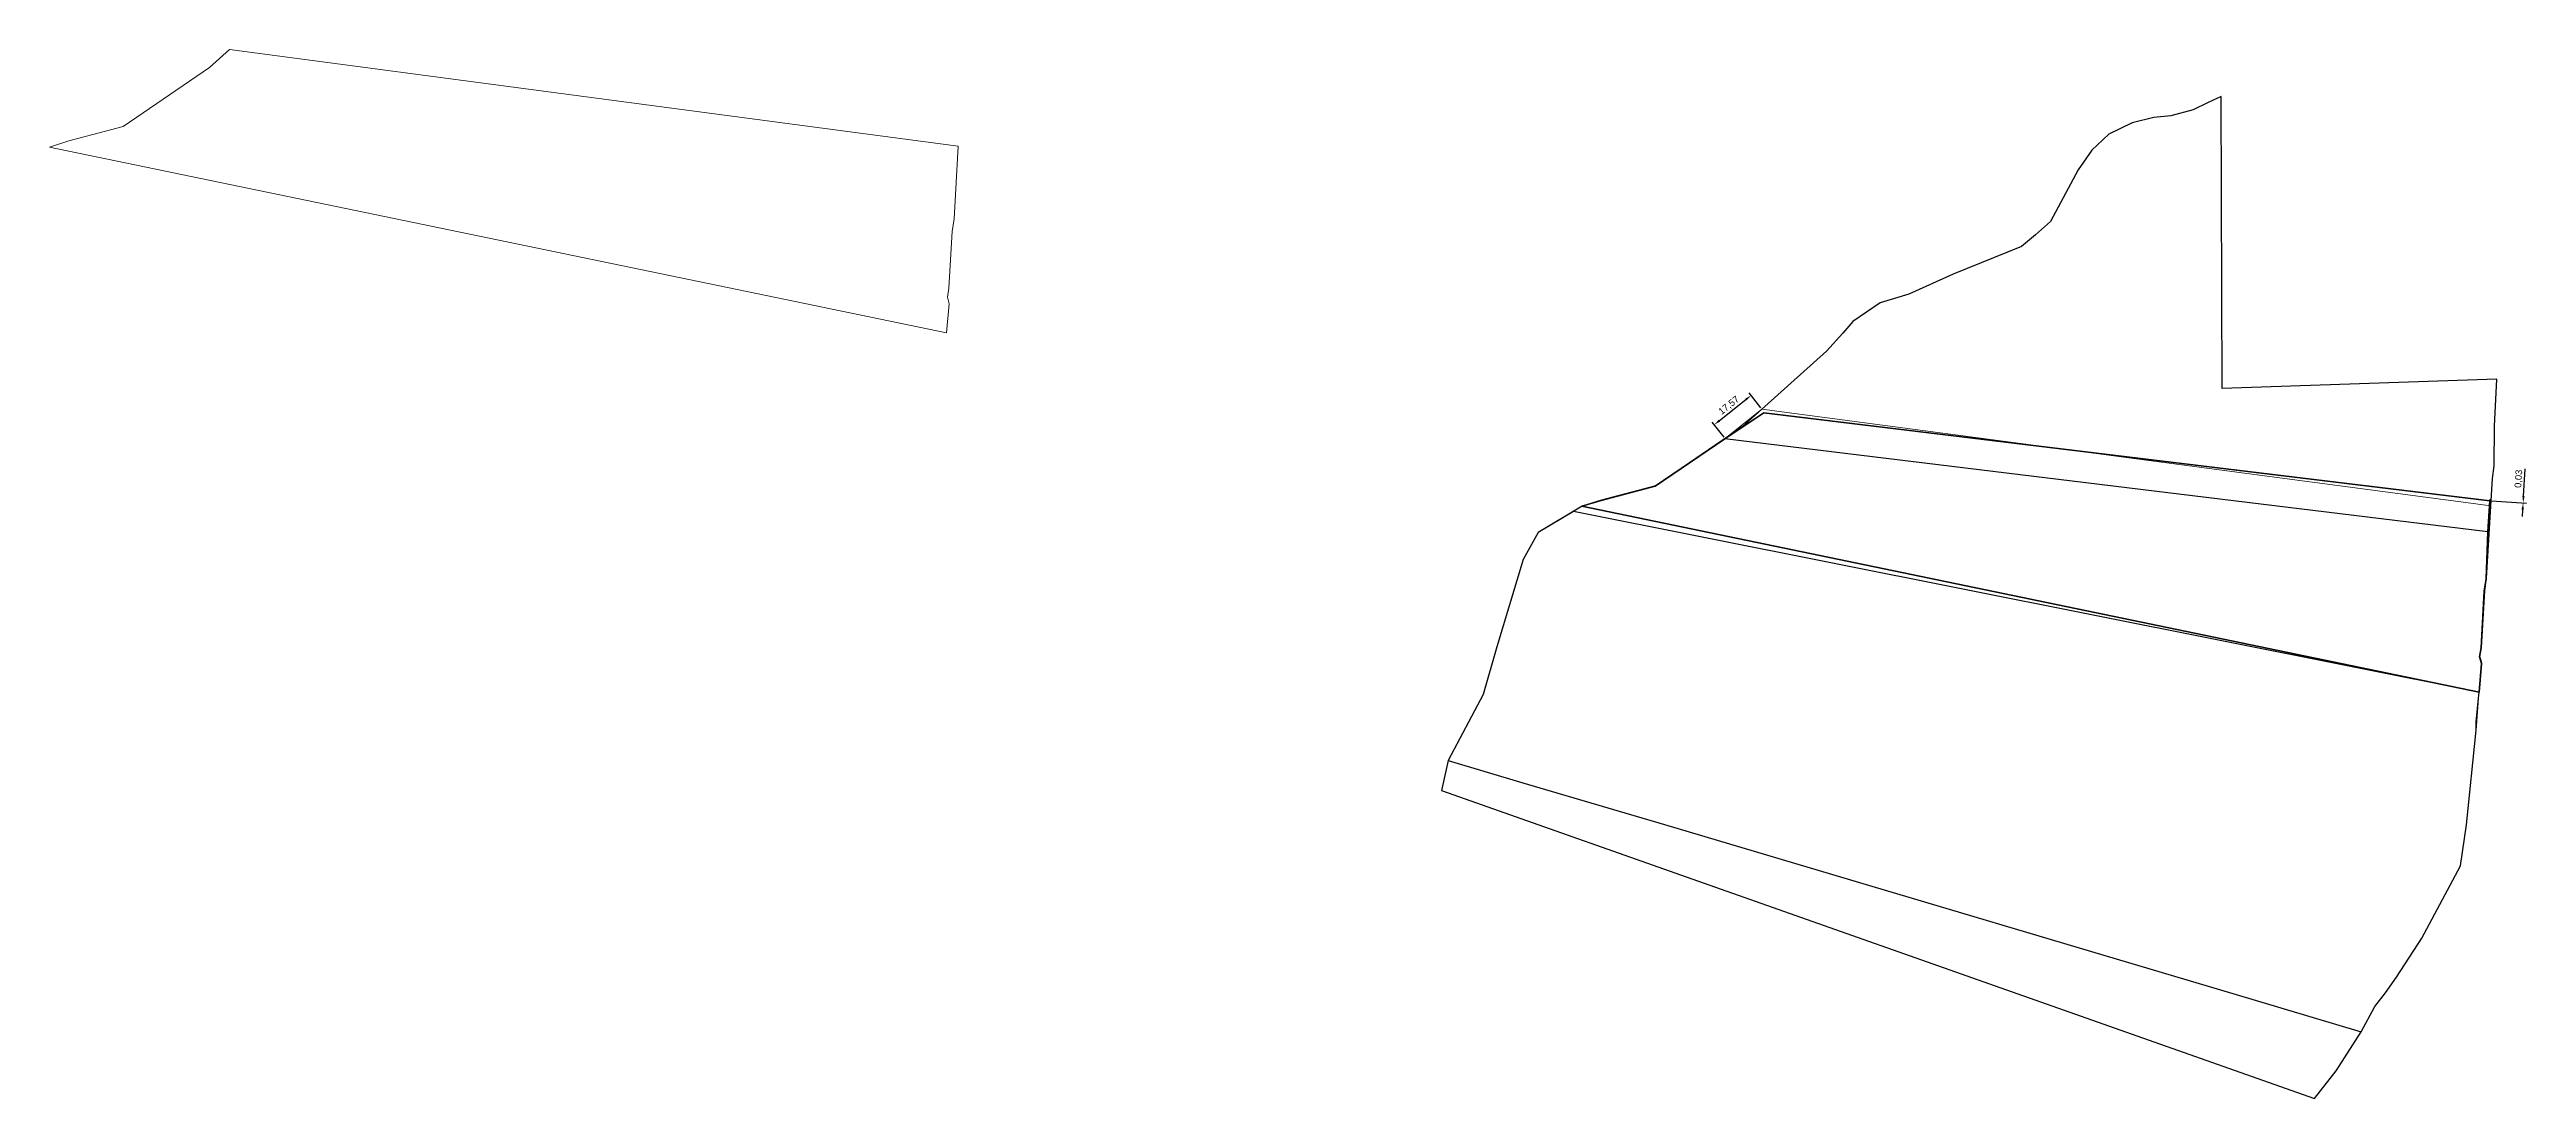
# Model space of a CAD drawing. Header units: millimetres. Extents: x 612797 to 613719, y 1315422 to 1315813.
import ezdxf

# ---------------------------------------------------------------- set-up
doc = ezdxf.new("R2010")
doc.units = ezdxf.units.MM
doc.layers.add('CVL_CUADCON_TIT', color=1, linetype='Continuous')
doc.styles.get("Standard").update_dxf_attribs({"font": 'arial.ttf'})
doc.dimstyles.new('ISO-25', dxfattribs={"dimtxt": 2.5, "dimasz": 2.5, "dimexe": 1.25, "dimexo": 0.625, "dimtad": 1, "dimtxsty": 'Standard', "dimcen": 2.5, "dimadec": 0, "dimazin": 0, "dimtfac": 1, "dimtmove": 0, "dimatfit": 3, "dimfxl": 1, "dimarcsym": 0})

# ---------------------------------------------------------------- blocks, each defined once
blk = doc.blocks.new('*D13')
at = {"color": 0, "lineweight": -2, "transparency": 16777216}
for p, q in [((613418.69, 1315674.71), (613428.53, 1315682.54)), ((613434.13, 1315679.51), (613429.7, 1315685.08)), ((613420.39, 1315668.57), (613415.95, 1315674.13))]:
    blk.add_line(p, q, dxfattribs=at)
at = {"color": 0, "transparency": 16777216}
for points in [[(613428.27, 1315682.87), (613428.78, 1315682.22), (613430.48, 1315684.1)], [(613418.43, 1315675.04), (613418.95, 1315674.39), (613416.73, 1315673.16)]]:
    blk.add_solid(points, dxfattribs=at)
at = {"layer": 'Defpoints', "color": 0, "transparency": 16777216}
for p in [(613430.48, 1315684.1), (613434.52, 1315679.02, 73.54), (613420.78, 1315668.08, 73.54)]:
    blk.add_point(p, dxfattribs=at)
at = {"color": 0, "transparency": 16777216, "insert": (613422.28, 1315680.29), "char_height": 2.5, "attachment_point": 5, "rotation": 38.5207}
blk.add_mtext('17,57', dxfattribs=at)
blk = doc.blocks.new('*D18')
at = {"color": 0, "lineweight": -2, "transparency": 16777216}
for p, q in [((613718.06, 1315646.56), (613718.72, 1315656.78)), ((613706.17, 1315644.83), (613719.14, 1315643.98)), ((613706.17, 1315644.79), (613719.14, 1315643.95)), ((613717.89, 1315644.03), (613717.9, 1315644.06)), ((613717.73, 1315641.54), (613717.57, 1315639.04))]:
    blk.add_line(p, q, dxfattribs=at)
at = {"color": 0, "transparency": 16777216}
for points in [[(613717.32, 1315641.56), (613718.15, 1315641.51), (613717.89, 1315644.03)], [(613717.64, 1315646.59), (613718.47, 1315646.53), (613717.9, 1315644.06)]]:
    blk.add_solid(points, dxfattribs=at)
at = {"layer": 'Defpoints', "color": 0, "transparency": 16777216}
for p in [(613705.55, 1315644.87, 73.54), (613705.55, 1315644.83, 73.54), (613717.9, 1315644.06)]:
    blk.add_point(p, dxfattribs=at)
at = {"color": 0, "transparency": 16777216, "insert": (613716.35, 1315653.05), "char_height": 2.5, "attachment_point": 5, "rotation": 86.28065}
blk.add_mtext('0,03', dxfattribs=at)

msp = doc.modelspace()

# ---------------------------------------------------------------- linework, layer by layer
at = {"color": 3, "elevation": 73.54}
for points in [[(613708.149, 1315690.081), (613605.828, 1315686.626), (613605.486, 1315795.407), (613600.692, 1315793.072), (613595.113, 1315790.37), (613586.792, 1315788.221), (613580.47, 1315787.551), (613572.313, 1315785.538), (613563.649, 1315781.397), (613557.391, 1315775.395), (613552.222, 1315768.103), (613541.972, 1315748.892), (613536.383, 1315743.874), (613531.132, 1315739.505), (613505.659, 1315729.205), (613489.224, 1315721.84), (613478.478, 1315718.51), (613468.352, 1315711.626), (613464.628, 1315707.276), (613458.595, 1315700.512), (613427.102, 1315672.394), (613394.96, 1315650.458), (613374.717, 1315645.041), (613367.545, 1315642.893), (613351.22, 1315633.046), (613345.624, 1315622.967), (613335.868, 1315590.486), (613330.66, 1315572.734), (613317.674, 1315548.161), (613345.532, 1315539.838), (613398.174, 1315524.312), (613561.786, 1315475.681), (613609.828, 1315461.469), (613657.553, 1315447.198), (613662.752, 1315456.574), (613666.622, 1315461.725), (613670.749, 1315467.509), (613680.139, 1315482.103), (613694.535, 1315509.028), (613696.839, 1315524.226), (613700.46, 1315559.421), (613700.466, 1315562.497), (613701.23, 1315571.44), (613701.512, 1315573.572), (613702.527, 1315584.368), (613701.833, 1315586.885), (613702.394, 1315590.253), (613703.62, 1315611.343), (613704.286, 1315616.001), (613706.452, 1315653.154), (613707.166, 1315657.892), (613707.226, 1315672.696), (613708.149, 1315690.081), (613605.828, 1315686.626), (613605.828, 1315686.626)], [(613708.149, 1315690.081), (613605.828, 1315686.626), (613605.486, 1315795.407), (613600.692, 1315793.072), (613595.113, 1315790.37), (613586.792, 1315788.221), (613580.47, 1315787.551), (613572.313, 1315785.538), (613563.649, 1315781.397), (613557.391, 1315775.395), (613552.222, 1315768.103), (613541.972, 1315748.892), (613536.383, 1315743.874), (613531.132, 1315739.505), (613505.659, 1315729.205), (613489.224, 1315721.84), (613478.478, 1315718.51), (613468.352, 1315711.626), (613464.628, 1315707.276), (613458.595, 1315700.512), (613427.102, 1315672.394), (613394.96, 1315650.458), (613374.717, 1315645.041), (613367.545, 1315642.893), (613351.22, 1315633.046), (613345.624, 1315622.967), (613335.868, 1315590.486), (613330.66, 1315572.734), (613317.674, 1315548.161), (613345.532, 1315539.838), (613398.174, 1315524.312), (613561.786, 1315475.681), (613609.828, 1315461.469), (613657.553, 1315447.198), (613662.752, 1315456.574), (613666.622, 1315461.725), (613670.749, 1315467.509), (613680.139, 1315482.103), (613694.535, 1315509.028), (613696.839, 1315524.226), (613700.46, 1315559.421), (613700.466, 1315562.497), (613701.23, 1315571.44), (613701.512, 1315573.572), (613702.527, 1315584.368), (613701.833, 1315586.885), (613702.394, 1315590.253), (613703.62, 1315611.343), (613704.286, 1315616.001), (613706.452, 1315653.154), (613707.166, 1315657.892), (613707.226, 1315672.696), (613708.149, 1315690.081), (613605.828, 1315686.626), (613605.828, 1315686.626)], [(613708.149, 1315690.081), (613605.828, 1315686.626), (613605.486, 1315795.407), (613600.692, 1315793.072), (613595.113, 1315790.37), (613586.792, 1315788.221), (613580.47, 1315787.551), (613572.313, 1315785.538), (613563.649, 1315781.397), (613557.391, 1315775.395), (613552.222, 1315768.103), (613541.972, 1315748.892), (613536.383, 1315743.874), (613531.132, 1315739.505), (613505.659, 1315729.205), (613489.224, 1315721.84), (613478.478, 1315718.51), (613468.352, 1315711.626), (613464.628, 1315707.276), (613458.595, 1315700.512), (613427.102, 1315672.394), (613394.96, 1315650.458), (613374.717, 1315645.041), (613367.545, 1315642.893), (613351.22, 1315633.046), (613345.624, 1315622.967), (613335.868, 1315590.486), (613330.66, 1315572.734), (613317.674, 1315548.161), (613345.532, 1315539.838), (613398.174, 1315524.312), (613561.786, 1315475.681), (613609.828, 1315461.469), (613657.653, 1315447.168), (613662.752, 1315456.574), (613666.622, 1315461.725), (613670.749, 1315467.509), (613680.139, 1315482.103), (613694.535, 1315509.028), (613696.839, 1315524.226), (613700.46, 1315559.421), (613700.466, 1315562.497), (613701.23, 1315571.44), (613701.512, 1315573.572), (613702.527, 1315584.368), (613701.833, 1315586.885), (613702.394, 1315590.253), (613703.62, 1315611.343), (613704.286, 1315616.001), (613706.452, 1315653.154), (613707.166, 1315657.892), (613707.226, 1315672.696), (613708.149, 1315690.081), (613605.828, 1315686.626), (613605.828, 1315686.626)]]:
    msp.add_lwpolyline(points, dxfattribs=at)
at = {"color": 2, "elevation": 73.54}
msp.add_lwpolyline([(613705.558, 1315644.833), (613704.797, 1315633.278), (613704.156, 1315615.838), (613703.437, 1315611.167), (613702.269, 1315590.161), (613701.655, 1315586.735), (613702.449, 1315584.306), (613701.512, 1315573.572), (613367.512, 1315642.839), (613374.597, 1315644.911), (613394.81, 1315650.279), (613420.65, 1315667.987), (613435.213, 1315677.57), (613705.558, 1315644.833)], dxfattribs=at)
at = {"color": 7, "elevation": 73.54}
for points in [[(613435.213, 1315677.57), (613420.65, 1315667.987), (613394.81, 1315650.279), (613374.597, 1315644.911), (613367.512, 1315642.839), (613701.512, 1315573.572), (613702.449, 1315584.306), (613701.655, 1315586.735), (613702.269, 1315590.161), (613703.437, 1315611.167), (613704.156, 1315615.838), (613704.797, 1315633.278), (613705.55, 1315644.866), (613435.213, 1315677.57)], [(613704.797, 1315633.278), (613420.65, 1315667.987), (613394.81, 1315650.279), (613374.597, 1315644.911), (613367.512, 1315642.839), (613701.512, 1315573.572), (613702.449, 1315584.306), (613701.655, 1315586.735), (613702.269, 1315590.161), (613703.437, 1315611.167), (613704.156, 1315615.838), (613704.797, 1315633.278)]]:
    msp.add_lwpolyline(points, dxfattribs=at)
at = {"elevation": 73.54}
msp.add_lwpolyline([(613704.797, 1315633.278), (613705.602, 1315645.509)], dxfattribs=at)
msp.add_lwpolyline([(613700.46, 1315559.421), (613701.23, 1315571.44), (613701.512, 1315573.572), (613364.295, 1315640.933), (613351.22, 1315633.046), (613345.624, 1315622.967), (613335.868, 1315590.486), (613330.66, 1315572.734), (613317.674, 1315548.161), (613315.239, 1315537.035), (613640.274, 1315422.374), (613648.316, 1315432.711), (613657.642, 1315447.152), (613662.752, 1315456.574), (613666.622, 1315461.725), (613670.749, 1315467.509), (613680.139, 1315482.103), (613694.535, 1315509.028), (613696.839, 1315524.226), (613700.46, 1315559.421)])
at = {"layer": 'CVL_CUADCON_TIT', "color": 2, "lineweight": 0, "ltscale": 0.5, "elevation": 73.54}
msp.add_lwpolyline([(612796.968, 1315776.486), (613130.935, 1315707.365), (613131.95, 1315718.16), (613131.256, 1315720.677), (613131.817, 1315724.045), (613133.043, 1315745.135), (613133.709, 1315749.793), (613135.284, 1315776.816), (612863.985, 1315812.847), (612856.525, 1315806.187), (612824.383, 1315784.251), (612804.14, 1315778.833)], close=True, dxfattribs=at)
at = {"layer": 'CVL_CUADCON_TIT', "color": 6, "lineweight": 0, "ltscale": 0.5, "elevation": 73.54}
msp.add_lwpolyline([(613367.545, 1315642.693), (613701.512, 1315573.572), (613702.527, 1315584.368), (613701.833, 1315586.885), (613702.394, 1315590.253), (613703.62, 1315611.343), (613704.286, 1315616.001), (613705.861, 1315643.023), (613434.52, 1315679.021), (613420.775, 1315668.076), (613420.775, 1315668.076), (613394.96, 1315650.458), (613374.717, 1315645.041)], close=True, dxfattribs=at)

# ---------------------------------------------------------------- dimensions: what is measured, and where the dimension line sits
for p1, p2, distance, picture, middle in [((613420.775, 1315668.076, 73.54), (613434.524, 1315679.021, 73.54), 6.492, '*D13', (613422.282, 1315680.292)), ((613705.548, 1315644.835, 73.54), (613705.55, 1315644.866, 73.54), -12.373, '*D18', (613716.35, 1315653.055))]:
    dim = msp.add_aligned_dim(p1=p1, p2=p2, distance=distance, dimstyle='ISO-25')
    dim.commit()
    dim.dimension.update_dxf_attribs({"geometry": picture, "text_midpoint": middle})

doc.saveas('drawing.dxf')
